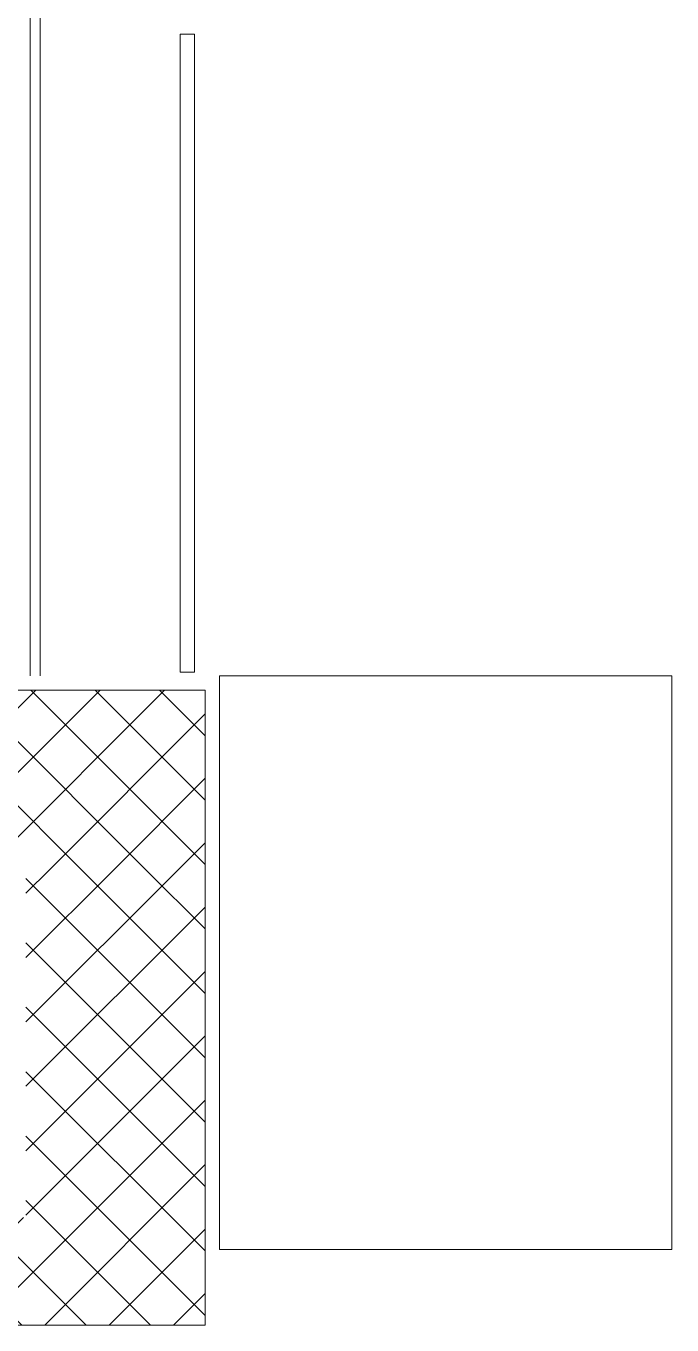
# Model space of a CAD drawing. Header units: millimetres. Extents: x -18512 to 101824, y -95768 to 52898.
# Drawn here: x 75967 to 76868, y -63282 to -61471 of the extents above; entities that cross this region are included whole.
import ezdxf

# ---------------------------------------------------------------- set-up
doc = ezdxf.new("R2010")
doc.units = ezdxf.units.MM
doc.header["$LTSCALE"] = 25
for name, color, linetype, lineweight in [('A-DETL', 7, 'Continuous', 5), ('A-FLOR-OTLN', 6, 'Continuous', 18), ('I-WALL', 2, 'Continuous', 9)]:
    doc.layers.add(name, color=color, linetype=linetype, lineweight=lineweight)
doc.layers.add('AR WALL HATCH', color=8, linetype='Continuous')
pattern_1 = [(45, (59229.075, -102497.31), (-44.90128, 44.90128), []), (135, (59229.075, -102497.31), (-44.90128, -44.90128), [])]

msp = doc.modelspace()

# ---------------------------------------------------------------- hatches: boundary and pattern name
at = {"layer": 'AR WALL HATCH', "lineweight": 5}
h = msp.add_hatch(dxfattribs=at)
h.set_pattern_fill('ANSI37', color=256, scale=20, style=0)
h.set_pattern_definition(pattern_1)
h.paths.add_polyline_path([(76217.1, -62396.9), (76217.1, -62646.9), (75822.1, -62646.9), (75822.1, -62396.9)])
h = msp.add_hatch(dxfattribs=at)
h.set_pattern_fill('ANSI37', color=256, scale=20, style=0)
h.set_pattern_definition(pattern_1)
h.paths.add_polyline_path([(76217.1, -62646.9), (76217.1, -63282.4), (75967.1, -63282.4), (75967.1, -62646.9)], flags=0)
h = msp.add_hatch(dxfattribs=at)
h.set_pattern_fill('ANSI37', color=256, scale=20, style=0)
h.set_pattern_definition(pattern_1)
h.paths.add_polyline_path([(75047.1, -63132.4), (75967.1, -63132.4), (75967.1, -63282.4), (75047.1, -63282.4)], flags=0)

# ---------------------------------------------------------------- linework, layer by layer
at = {"layer": 'A-DETL', "lineweight": 18}
for p, q in [((76237.1, -63176.9), (76237.1, -62376.9)), ((76237.1, -62376.9), (76868.1, -62376.9)), ((76868.1, -62376.9), (76868.1, -63176.9)), ((76868.1, -63176.9), (76237.1, -63176.9))]:
    msp.add_line(p, q, dxfattribs=at)
at = {"layer": 'A-FLOR-OTLN'}
for p, q in [((75973.1, -62376.9), (75973.1, -59666.9)), ((75987.1, -59666.9), (75987.1, -62376.9))]:
    msp.add_line(p, q, dxfattribs=at)
at = {"layer": 'I-WALL'}
for p, q in [((76182.1, -61481.9), (76182.1, -62371.9)), ((76182.1, -61481.9), (76202.1, -61481.9)), ((76202.1, -62371.9), (76202.1, -61481.9)), ((76182.1, -62371.9), (76202.1, -62371.9)), ((76217.1, -62396.9), (74808.1, -62396.9)), ((76217.1, -62396.9), (76217.1, -63282.4)), ((67718.1, -63282.4), (76217.1, -63282.4))]:
    msp.add_line(p, q, dxfattribs=at)

doc.saveas('drawing.dxf')
